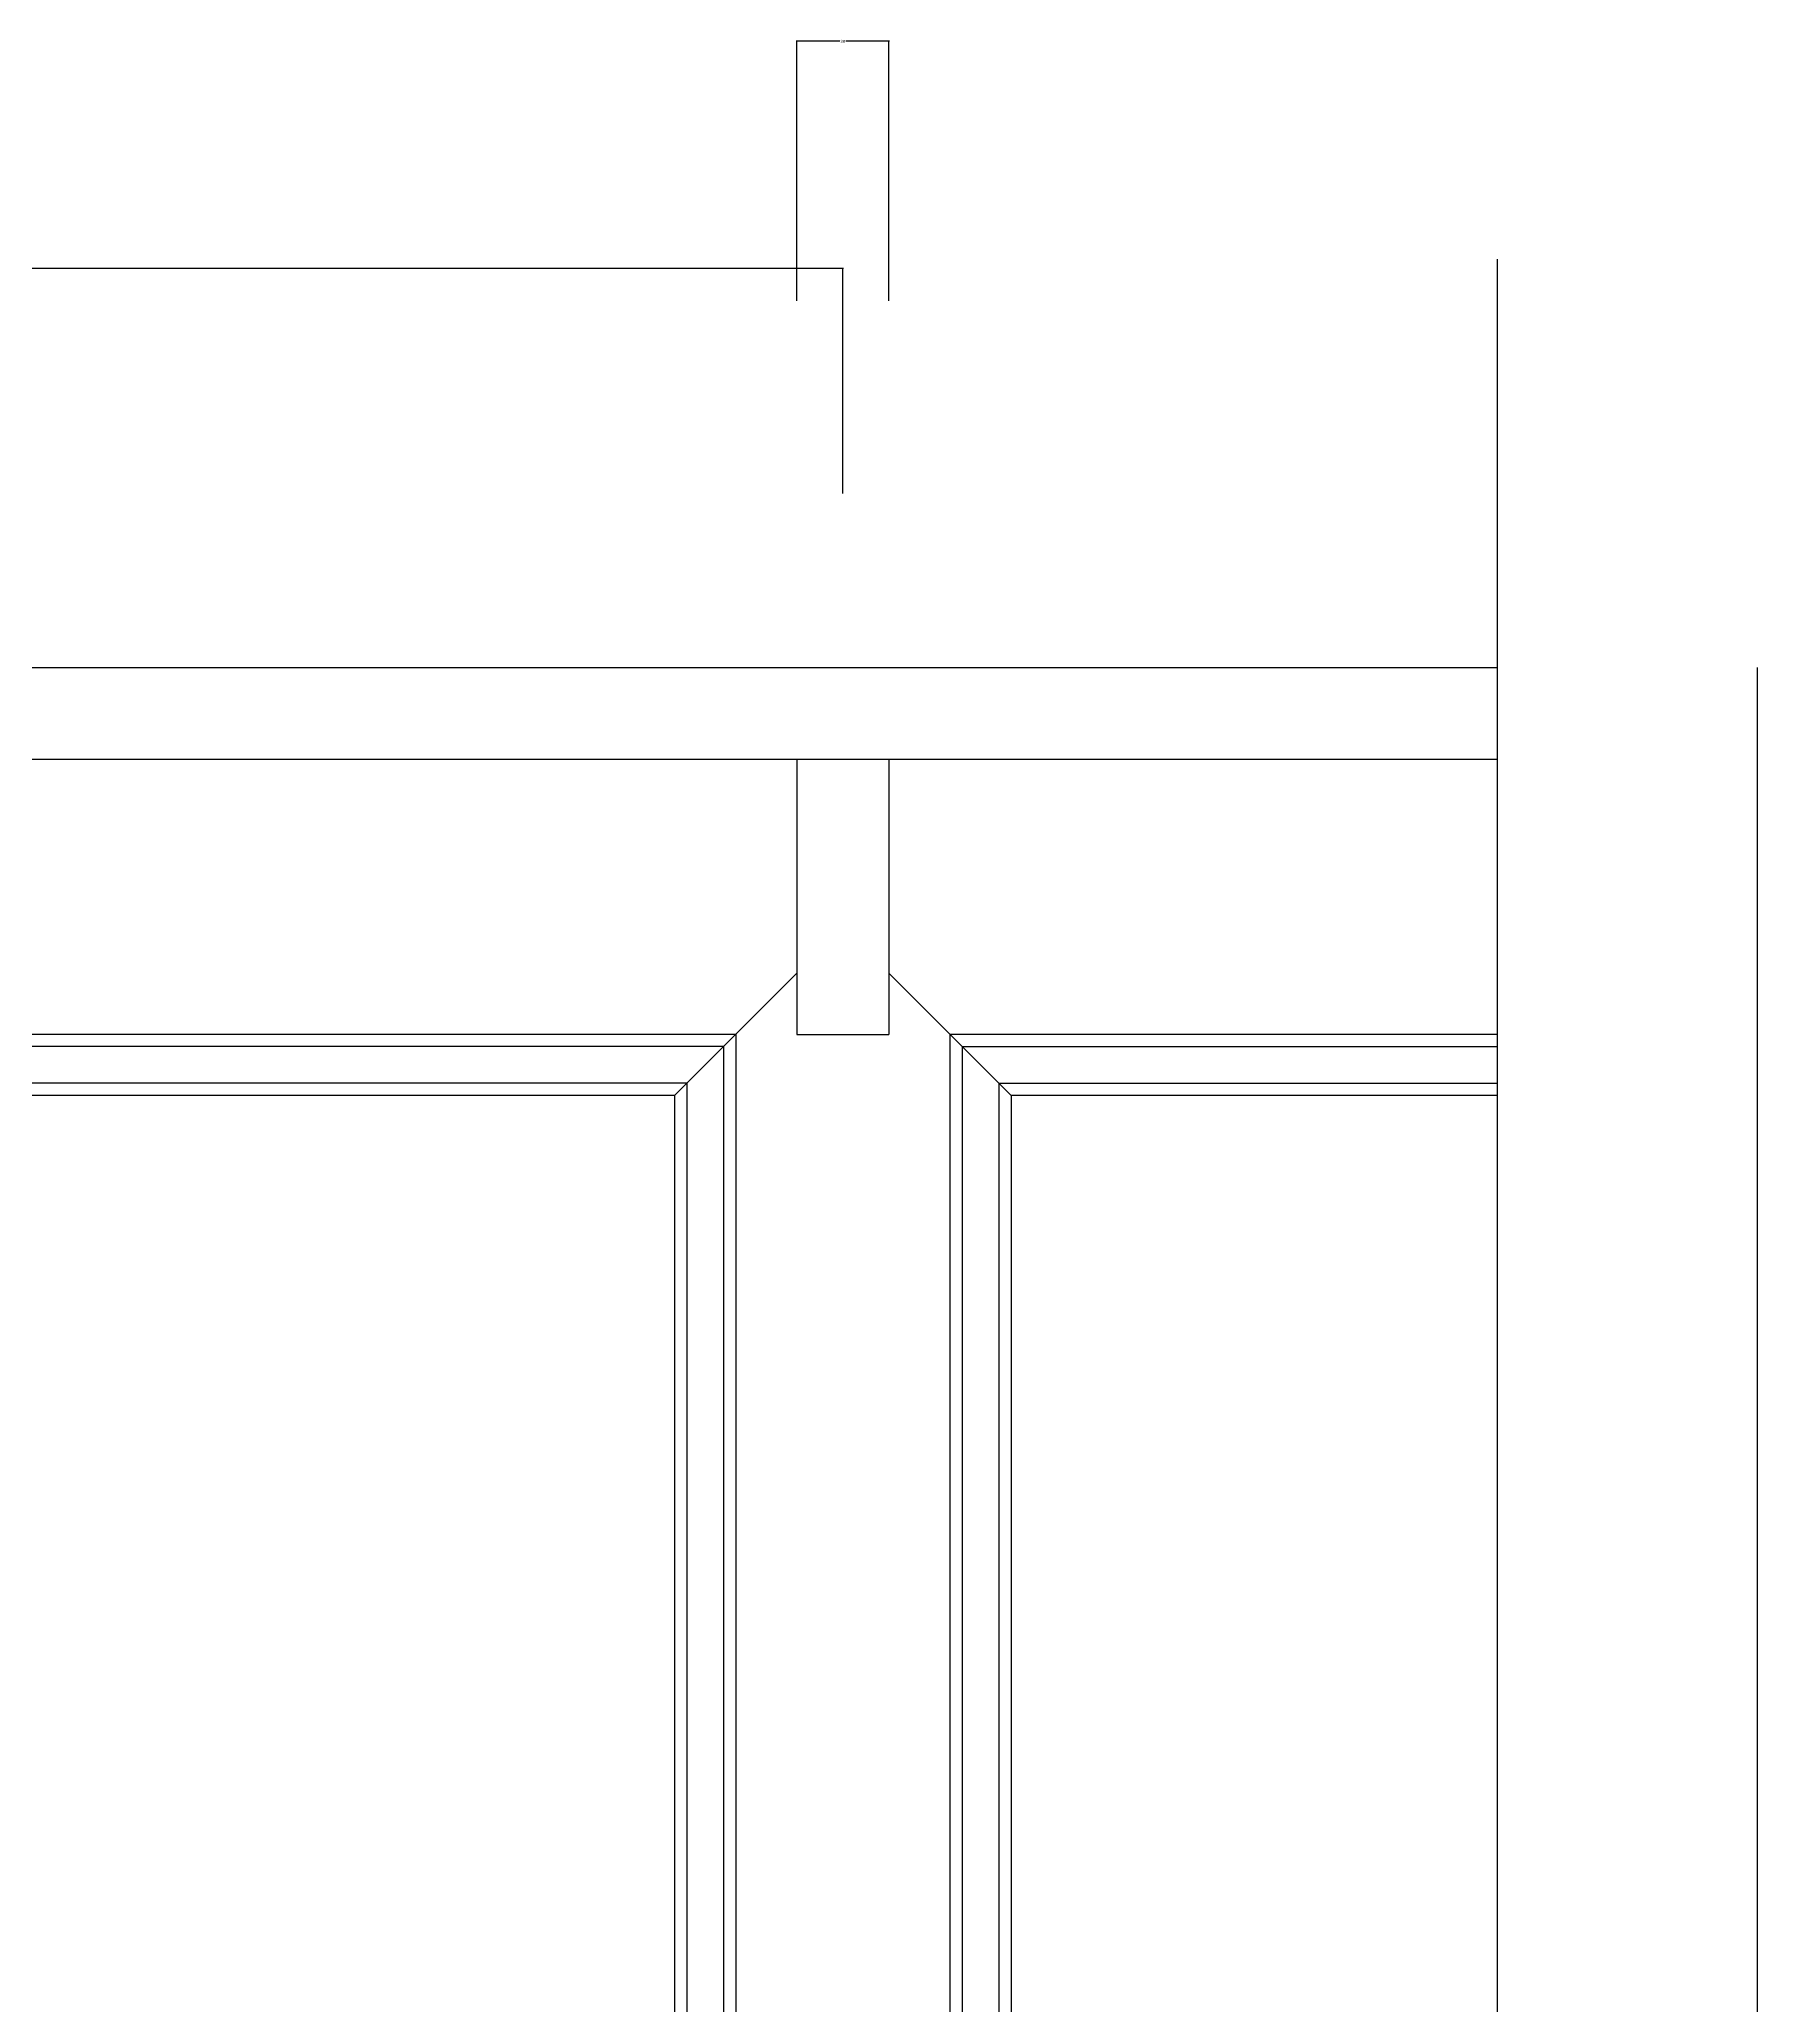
# Model space of a CAD drawing. Header units: metres. Extents: x 53265 to 57686, y 6208 to 9529.
# Drawn here: x 57124 to 57686, y 8699 to 9341 of the extents above; entities that cross this region are included whole.
import ezdxf

# ---------------------------------------------------------------- set-up
doc = ezdxf.new("R2010")
doc.units = ezdxf.units.M
doc.layers.add('7标住', color=1, linetype='Continuous')
doc.dimstyles.get("Standard").update_dxf_attribs({"dimtxt": 2.5, "dimasz": 2.5, "dimexe": 1.25, "dimexo": 0.625, "dimtad": 1, "dimcen": 2.5, "dimazin": 3, "dimtfac": 1, "dimtmove": 0, "dimatfit": 3})

# ---------------------------------------------------------------- blocks, each defined once
blk = doc.blocks.new('_CLOSEDFILLED')
at = {"color": 0, "linetype": 'BYBLOCK'}
blk.add_solid([(-1, 0.2), (0, 0), (-1, -0.2)], dxfattribs=at)
blk = doc.blocks.new('*D9')
for p, q in [((57685.61, 9135.91), (57685.61, 7935.91)), ((57685.36, 7935.91), (57685.11, 7935.91)), ((57685.61, 6735.91), (57685.61, 7935.91)), ((57685.61, 7935.91), (57685.61, 7935.91)), ((57685.86, 7935.91), (57686.11, 7935.91))]:
    blk.add_line(p, q)
at = {"layer": 'Defpoints'}
for p in [(57685.61, 9135.91), (57685.61, 7935.91), (57685.61, 6735.91)]:
    blk.add_point(p, dxfattribs=at)
at = {"layer": '7标住', "xscale": 0.25, "yscale": 0.25}
blk.add_blockref('_CLOSEDFILLED', (57685.61, 7935.91), dxfattribs=at)
at = {"layer": '7标住', "xscale": 0.25, "yscale": 0.25, "rotation": 180}
blk.add_blockref('_CLOSEDFILLED', (57685.61, 7935.91), dxfattribs=at)
at = {"layer": '7标住', "insert": (57685.61, 7937.035), "char_height": 1, "attachment_point": 5}
blk.add_mtext('0', dxfattribs=at)
blk = doc.blocks.new('*D15')
for p, q in [((56984.61, 9266.32), (56586.36, 9266.32)), ((56586.61, 9192.81), (56586.61, 9266.32)), ((57386.86, 9266.32), (56988.61, 9266.32)), ((57386.61, 9192.81), (57386.61, 9266.32))]:
    blk.add_line(p, q)
at = {"layer": 'Defpoints'}
for p in [(57386.61, 9266.32), (56586.61, 9192.81), (57386.61, 9192.81)]:
    blk.add_point(p, dxfattribs=at)
at = {"layer": '7标住', "xscale": 0.25, "yscale": 0.25}
blk.add_blockref('_CLOSEDFILLED', (56586.61, 9266.32), dxfattribs=at)
at = {"layer": '7标住', "xscale": 0.25, "yscale": 0.25, "rotation": 180}
blk.add_blockref('_CLOSEDFILLED', (57386.61, 9266.32), dxfattribs=at)
at = {"layer": '7标住', "insert": (56986.61, 9266.32), "char_height": 1, "attachment_point": 5}
blk.add_mtext('现场尺寸', dxfattribs=at)
blk = doc.blocks.new('*D25')
for p, q in [((57385.61, 9340.64), (57371.36, 9340.64)), ((57371.61, 9255.83), (57371.61, 9340.64)), ((57401.86, 9340.64), (57387.61, 9340.64)), ((57401.61, 9255.83), (57401.61, 9340.64))]:
    blk.add_line(p, q)
at = {"layer": 'Defpoints'}
for p in [(57401.61, 9340.64), (57371.61, 9255.83), (57401.61, 9255.83)]:
    blk.add_point(p, dxfattribs=at)
at = {"layer": '7标住', "xscale": 0.25, "yscale": 0.25}
blk.add_blockref('_CLOSEDFILLED', (57371.61, 9340.64), dxfattribs=at)
at = {"layer": '7标住', "xscale": 0.25, "yscale": 0.25, "rotation": 180}
blk.add_blockref('_CLOSEDFILLED', (57401.61, 9340.64), dxfattribs=at)
at = {"layer": '7标住', "insert": (57386.61, 9340.64), "char_height": 1, "attachment_point": 5}
blk.add_mtext('30', dxfattribs=at)

msp = doc.modelspace()

# ---------------------------------------------------------------- linework, layer by layer
for p, q in [((57600.68, 8016.7), (57600.68, 9269.35)), ((55572.55, 9135.91), (57600.68, 9135.91)), ((55572.55, 9105.91), (57600.68, 9105.91)), ((57371.61, 9105.91), (57371.61, 9015.91)), ((57401.61, 9105.91), (57401.61, 9015.91)), ((57331.61, 8995.91), (57371.61, 9035.91)), ((57441.61, 8995.91), (57401.61, 9035.91)), ((57351.61, 9015.91), (56621.61, 9015.91)), ((57347.61, 9011.91), (56625.61, 9011.91)), ((57347.61, 9011.91), (57347.61, 7976.5)), ((57351.61, 9015.91), (57351.61, 7976.5)), ((57371.61, 9015.91), (57401.61, 9015.91)), ((57421.61, 9015.91), (57421.61, 7976.5)), ((57600.68, 9015.91), (57421.61, 9015.91)), ((57425.61, 9011.91), (57425.61, 7976.5)), ((57425.61, 9011.91), (57600.68, 9011.91)), ((57335.61, 8999.91), (56637.61, 8999.91)), ((57335.61, 8999.91), (57335.61, 7976.5)), ((57437.61, 8999.91), (57437.61, 7976.5)), ((57437.61, 8999.91), (57600.68, 8999.91)), ((57331.61, 8995.91), (56641.61, 8995.91)), ((57331.61, 8995.91), (57331.61, 7976.5)), ((57441.61, 8995.91), (57441.61, 7976.5)), ((57600.68, 8995.91), (57441.61, 8995.91))]:
    msp.add_line(p, q)

# ---------------------------------------------------------------- dimensions: what is measured, and where the dimension line sits
at = {"layer": '7标住'}
for base, p1, p2, picture, middle in [((57401.61, 9340.64), (57401.61, 9255.83), (57371.61, 9255.83), '*D25', (57386.61, 9340.64)), ((57685.61, 7935.91), (57685.61, 9135.91), (57685.61, 6735.91), '*D9', (57685.61, 7937.035))]:
    dim = msp.add_linear_dim(base=base, p1=p1, p2=p2, dimstyle='Standard', dxfattribs=at)
    dim.commit()
    dim.dimension.update_dxf_attribs({"geometry": picture, "text_midpoint": middle})
dim = msp.add_linear_dim(base=(57386.61, 9266.32), p1=(57386.61, 9192.81), p2=(56586.61, 9192.81), text='现场尺寸', dimstyle='Standard', dxfattribs=at)
dim.commit()
dim.dimension.update_dxf_attribs({"geometry": '*D15', "text_midpoint": (56986.61, 9266.32)})

doc.saveas('drawing.dxf')
